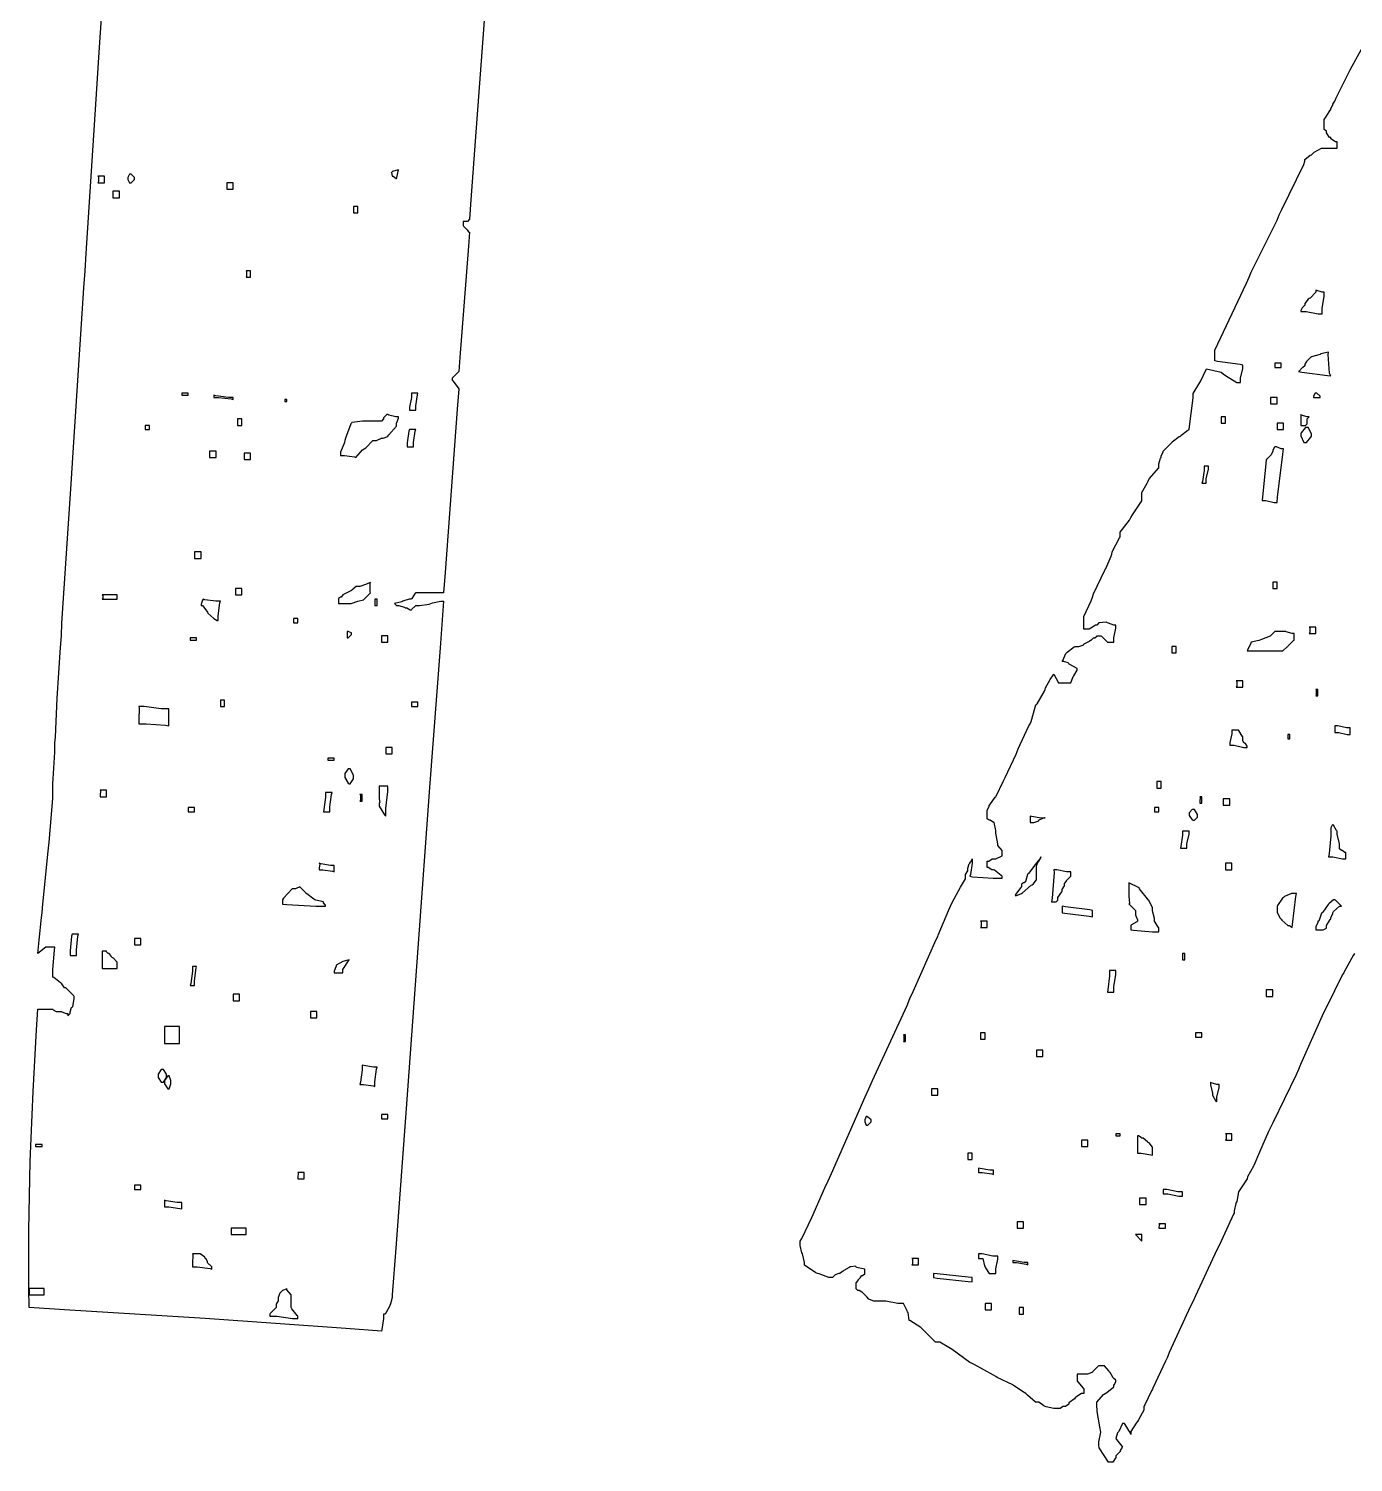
# Model space of a CAD drawing. Extents: x 54 to 303, y 49 to 296.
# Drawn here: x 194.58 to 216.34, y 254.14 to 277.7 of the extents above; entities that cross this region are included whole.
import ezdxf

# ---------------------------------------------------------------- set-up
doc = ezdxf.new("R2010")
doc.units = 0
doc.header["$MEASUREMENT"] = 0

msp = doc.modelspace()

# ---------------------------------------------------------------- linework, layer by layer
at = {"color": 7}
for points in [[(202.081, 278.05), (202, 276.949), (201.918, 275.848), (201.848, 274.887), (201.825, 274.567), (201.789, 274.531), (201.789, 274.531), (201.753, 274.531), (201.753, 274.531), (201.753, 274.531), (201.723, 274.527), (201.719, 274.531), (201.719, 274.515), (201.719, 274.475), (201.719, 274.461), (201.727, 274.453), (201.779, 274.4), (201.789, 274.391), (201.789, 274.382), (201.815, 274.355), (201.825, 274.355), (201.807, 274.126), (201.735, 273.21), (201.665, 272.292), (201.648, 272.062), (201.639, 272.054), (201.55, 271.966), (201.542, 271.956), (201.542, 271.921), (201.55, 271.913), (201.639, 271.797), (201.648, 271.779), (201.621, 271.445), (201.524, 270.105), (201.427, 268.764), (201.4, 268.428), (201.346, 268.428), (201.228, 268.428), (201.19, 268.428), (201.127, 268.428), (200.988, 268.428), (200.943, 268.428), (200.933, 268.42), (200.879, 268.333), (200.871, 268.323), (200.835, 268.323), (200.747, 268.297), (200.731, 268.288), (200.713, 268.279), (200.59, 268.252), (200.59, 268.252), (200.624, 268.217), (200.659, 268.217), (200.757, 268.191), (200.767, 268.181), (200.793, 268.181), (200.851, 268.147), (200.871, 268.147), (200.879, 268.157), (200.933, 268.209), (200.943, 268.217), (201.003, 268.217), (201.162, 268.243), (201.19, 268.252), (201.216, 268.261), (201.354, 268.288), (201.4, 268.288), (201.341, 267.524), (201.169, 265.228), (200.977, 262.591), (200.784, 259.955), (200.613, 257.659), (200.554, 256.892), (200.554, 256.848), (200.527, 256.744), (200.518, 256.716), (200.509, 256.699), (200.437, 256.576), (200.414, 256.576), (200.414, 256.505), (200.386, 256.321), (200.378, 256.293), (199.795, 256.337), (197.484, 256.501), (195.174, 256.647), (194.593, 256.682), (194.586, 257), (194.584, 257.954), (194.609, 259.081), (194.66, 260.234), (194.715, 261.247), (194.733, 261.585), (194.733, 261.585), (194.768, 261.585), (194.846, 261.585), (194.874, 261.585), (194.9, 261.585), (194.959, 261.585), (194.98, 261.585), (194.988, 261.577), (195.034, 261.549), (195.05, 261.549), (195.068, 261.549), (195.108, 261.549), (195.122, 261.549), (195.13, 261.541), (195.202, 261.515), (195.227, 261.515), (195.227, 261.479), (195.263, 261.515), (195.263, 261.542), (195.289, 261.612), (195.298, 261.621), (195.307, 261.63), (195.333, 261.755), (195.333, 261.797), (195.323, 261.807), (195.271, 261.859), (195.263, 261.867), (195.253, 261.877), (195.2, 261.929), (195.192, 261.938), (195.174, 261.938), (195.13, 262), (195.122, 262.008), (195.104, 262.018), (194.996, 262.106), (194.98, 262.114), (194.98, 262.238), (195.006, 262.555), (195.016, 262.607), (194.988, 262.607), (194.929, 262.607), (194.91, 262.607), (194.866, 262.607), (194.733, 262.503), (194.733, 262.503), (194.733, 262.503), (194.756, 262.719), (194.794, 263.094), (194.804, 263.172), (194.812, 263.252), (194.9, 264.134), (194.91, 264.231), (194.918, 264.328), (194.98, 265.049), (194.98, 265.289), (194.988, 265.369), (195.016, 265.811), (195.016, 265.958), (195.024, 266.057), (195.054, 266.696), (195.104, 267.53), (195.122, 267.722), (195.13, 267.927), (195.281, 270.22), (195.298, 270.474), (195.315, 270.731), (195.491, 273.439), (195.509, 273.72), (195.526, 274.002), (195.703, 276.711), (195.721, 276.967), (195.738, 277.223), (195.888, 279.514)], [(216.359, 262.503), (216.341, 262.468), (216.191, 262.202), (216.183, 262.184), (216.165, 262.158), (215.899, 261.621), (215.864, 261.549), (215.828, 261.479), (215.476, 260.677), (215.441, 260.597), (215.405, 260.508), (215.017, 259.716), (214.982, 259.644), (214.946, 259.574), (214.802, 259.235), (214.709, 259.019), (214.701, 259.009), (214.701, 259.009), (214.603, 258.834), (214.595, 258.798), (214.577, 258.764), (214.453, 258.586), (214.453, 258.586), (214.453, 258.586), (214.427, 258.428), (214.419, 258.41), (214.409, 258.393), (214.383, 258.273), (214.383, 258.233), (214.373, 258.217), (214.171, 257.776), (214.136, 257.704), (214.1, 257.634), (213.747, 256.874), (213.713, 256.786), (213.669, 256.708), (213.316, 255.942), (213.29, 255.87), (213.254, 255.8), (213.05, 255.359), (213.042, 255.341), (213.024, 255.315), (212.918, 255.086), (212.901, 255.058), (212.901, 254.998), (212.812, 254.839), (212.795, 254.812), (212.777, 254.786), (212.689, 254.646), (212.689, 254.599), (212.679, 254.617), (212.593, 254.759), (212.585, 254.776), (212.585, 254.776), (212.549, 254.776), (212.549, 254.776), (212.549, 254.776), (212.487, 254.645), (212.478, 254.635), (212.469, 254.627), (212.442, 254.529), (212.442, 254.529), (212.451, 254.513), (212.539, 254.406), (212.549, 254.389), (212.539, 254.38), (212.513, 254.333), (212.513, 254.317), (212.503, 254.309), (212.451, 254.256), (212.442, 254.247), (212.442, 254.22), (212.389, 254.14), (212.372, 254.14), (212.319, 254.14), (212.168, 254.379), (212.16, 254.423), (212.16, 254.477), (212.186, 254.609), (212.196, 254.635), (212.178, 254.721), (212.134, 254.976), (212.126, 255.091), (212.126, 255.129), (212.126, 255.129), (212.126, 255.129), (212.239, 255.253), (212.266, 255.271), (212.292, 255.288), (212.408, 255.381), (212.408, 255.411), (212.416, 255.421), (212.442, 255.466), (212.442, 255.481), (212.442, 255.491), (212.408, 255.517), (212.408, 255.517), (212.398, 255.527), (212.345, 255.615), (212.336, 255.623), (212.327, 255.641), (212.255, 255.728), (212.232, 255.728), (212.196, 255.728), (212.16, 255.728), (212.15, 255.72), (212.064, 255.633), (212.055, 255.623), (212.046, 255.615), (211.973, 255.588), (211.949, 255.588), (211.913, 255.588), (211.834, 255.588), (211.807, 255.588), (211.807, 255.552), (211.807, 255.535), (211.807, 255.495), (211.807, 255.481), (211.816, 255.465), (211.904, 255.359), (211.913, 255.341), (211.913, 255.305), (211.913, 255.271), (211.878, 255.271), (211.781, 255.209), (211.773, 255.199), (211.763, 255.183), (211.667, 255.116), (211.667, 255.094), (211.667, 255.094), (211.613, 255.058), (211.596, 255.058), (211.578, 255.058), (211.534, 255.032), (211.526, 255.022), (211.508, 255.022), (211.467, 255.022), (211.454, 255.022), (211.42, 255.022), (211.42, 255.022), (211.296, 255.05), (211.278, 255.058), (211.26, 255.068), (211.173, 255.129), (211.173, 255.129), (211.12, 255.129), (210.987, 255.244), (210.961, 255.271), (210.934, 255.288), (210.757, 255.403), (210.749, 255.411), (210.749, 255.411), (210.494, 255.535), (210.468, 255.552), (210.432, 255.57), (210.114, 255.747), (210.079, 255.764), (210.043, 255.782), (209.752, 255.994), (209.726, 256.01), (209.699, 256.028), (209.55, 256.117), (209.55, 256.117), (209.478, 256.117), (209.294, 256.303), (209.267, 256.329), (209.24, 256.355), (209.057, 256.469), (209.057, 256.469), (209.047, 256.469), (209.029, 256.602), (209.021, 256.61), (209.011, 256.628), (208.951, 256.752), (208.951, 256.752), (208.862, 256.752), (208.664, 256.786), (208.598, 256.786), (208.57, 256.786), (208.511, 256.786), (208.492, 256.786), (208.464, 256.786), (208.394, 256.814), (208.385, 256.822), (208.351, 256.858), (208.341, 256.868), (208.288, 256.92), (208.279, 256.928), (208.27, 256.938), (208.224, 256.963), (208.209, 256.963), (208.2, 256.963), (208.175, 256.99), (208.175, 256.999), (208.175, 257.017), (208.175, 257.056), (208.175, 257.069), (208.175, 257.087), (208.209, 257.127), (208.209, 257.139), (208.245, 257.175), (208.245, 257.185), (208.27, 257.211), (208.279, 257.211), (208.279, 257.211), (208.315, 257.237), (208.315, 257.245), (208.315, 257.263), (208.315, 257.303), (208.315, 257.315), (208.315, 257.315), (208.183, 257.343), (208.175, 257.351), (208.165, 257.361), (208.092, 257.351), (208.069, 257.351), (208.059, 257.343), (207.971, 257.291), (207.963, 257.281), (207.953, 257.273), (207.907, 257.245), (207.892, 257.245), (207.892, 257.245), (207.83, 257.221), (207.822, 257.211), (207.786, 257.175), (207.724, 257.175), (207.566, 257.237), (207.54, 257.245), (207.512, 257.255), (207.327, 257.38), (207.327, 257.422), (207.327, 257.422), (207.301, 257.546), (207.293, 257.564), (207.283, 257.581), (207.257, 257.701), (207.257, 257.74), (207.257, 257.774), (207.283, 257.818), (207.446, 258.163), (207.662, 258.648), (207.716, 258.763), (207.768, 258.887), (208.323, 260.148), (208.385, 260.28), (208.446, 260.412), (209.013, 261.647), (209.057, 261.761), (209.109, 261.877), (209.488, 262.731), (209.514, 262.783), (209.522, 262.801), (209.699, 263.218), (209.726, 263.278), (209.752, 263.34), (209.889, 263.591), (209.973, 263.727), (209.973, 263.772), (209.973, 263.799), (210.009, 263.858), (210.009, 263.878), (210.009, 263.905), (210.034, 263.975), (210.043, 263.984), (210.043, 263.984), (210.079, 264.038), (210.079, 264.054), (210.079, 263.984), (210.052, 263.799), (210.043, 263.772), (210.087, 263.763), (210.425, 263.737), (210.538, 263.737), (210.572, 263.737), (210.572, 263.772), (210.555, 263.781), (210.449, 263.87), (210.432, 263.878), (210.404, 263.878), (210.345, 263.914), (210.326, 263.914), (210.326, 263.931), (210.326, 263.972), (210.326, 263.984), (210.326, 264.018), (210.352, 264.018), (210.411, 264.054), (210.432, 264.054), (210.467, 264.054), (210.572, 264.108), (210.572, 264.124), (210.572, 264.16), (210.572, 264.196), (210.502, 264.275), (210.502, 264.301), (210.502, 264.301), (210.476, 264.451), (210.468, 264.477), (210.468, 264.521), (210.44, 264.654), (210.432, 264.654), (210.432, 264.654), (210.378, 264.69), (210.362, 264.69), (210.362, 264.69), (210.326, 264.716), (210.326, 264.724), (210.326, 264.76), (210.326, 264.778), (210.326, 264.818), (210.326, 264.83), (210.326, 264.857), (210.362, 264.917), (210.362, 264.936), (210.37, 264.946), (210.458, 265.068), (210.468, 265.077), (210.476, 265.086), (210.59, 265.325), (210.608, 265.359), (210.625, 265.395), (210.803, 265.774), (210.821, 265.818), (210.837, 265.862), (211.013, 266.242), (211.031, 266.277), (211.048, 266.313), (211.128, 266.586), (211.138, 266.594), (211.146, 266.604), (211.268, 266.814), (211.278, 266.84), (211.286, 266.868), (211.362, 267.004), (211.42, 267.089), (211.42, 267.089), (211.42, 267.089), (211.498, 266.947), (211.526, 266.947), (211.56, 266.947), (211.577, 266.947), (211.617, 266.947), (211.631, 266.947), (211.631, 266.947), (211.685, 266.947), (211.703, 266.947), (211.737, 267.053), (211.753, 267.062), (211.807, 267.159), (211.807, 267.159), (211.807, 267.186), (211.675, 267.257), (211.667, 267.265), (211.657, 267.275), (211.584, 267.299), (211.56, 267.299), (211.569, 267.317), (211.621, 267.433), (211.631, 267.442), (211.639, 267.451), (211.755, 267.538), (211.773, 267.546), (211.807, 267.546), (211.834, 267.546), (211.913, 267.574), (211.913, 267.582), (211.922, 267.591), (212.019, 267.637), (212.019, 267.652), (212.036, 267.652), (212.076, 267.688), (212.09, 267.688), (212.098, 267.688), (212.126, 267.714), (212.126, 267.722), (212.16, 267.722), (212.196, 267.722), (212.204, 267.714), (212.292, 267.627), (212.302, 267.618), (212.328, 267.618), (212.387, 267.618), (212.408, 267.618), (212.408, 267.688), (212.442, 267.847), (212.442, 267.899), (212.407, 267.899), (212.319, 267.927), (212.302, 267.935), (212.284, 267.944), (212.16, 267.935), (212.16, 267.935), (212.126, 267.899), (212.108, 267.899), (212.055, 267.865), (212.055, 267.865), (212.055, 267.865), (212.001, 267.829), (211.983, 267.829), (211.966, 267.829), (211.926, 267.829), (211.913, 267.829), (211.913, 267.856), (211.913, 267.915), (211.913, 267.935), (211.913, 268.041), (212.037, 268.297), (212.055, 268.358), (212.072, 268.412), (212.257, 268.8), (212.266, 268.817), (212.275, 268.826), (212.363, 269.029), (212.372, 269.063), (212.38, 269.099), (212.503, 269.329), (212.513, 269.346), (212.513, 269.426), (212.663, 269.619), (212.689, 269.663), (212.715, 269.707), (212.865, 269.938), (212.865, 270.015), (212.865, 270.077), (212.954, 270.229), (212.972, 270.264), (212.988, 270.299), (213.148, 270.484), (213.148, 270.545), (213.148, 270.545), (213.174, 270.643), (213.184, 270.651), (213.184, 270.678), (213.218, 270.738), (213.218, 270.757), (213.227, 270.766), (213.35, 270.889), (213.36, 270.897), (213.368, 270.907), (213.483, 270.995), (213.501, 271.004), (213.509, 271.013), (213.625, 271.102), (213.643, 271.11), (213.651, 271.163), (213.703, 271.587), (213.713, 271.639), (213.713, 271.701), (213.801, 271.859), (213.819, 271.885), (213.836, 271.913), (213.924, 272.098), (213.924, 272.098), (213.932, 272.107), (214.171, 272.054), (214.206, 272.028), (214.241, 272.001), (214.427, 271.885), (214.489, 271.885), (214.489, 271.957), (214.525, 272.116), (214.525, 272.168), (214.481, 272.178), (214.11, 272.23), (214.066, 272.238), (214.066, 272.282), (214.066, 272.381), (214.066, 272.415), (214.118, 272.521), (214.585, 273.518), (214.629, 273.615), (214.664, 273.695), (215.088, 274.549), (215.124, 274.638), (215.168, 274.726), (215.529, 275.467), (215.547, 275.519), (215.547, 275.547), (215.635, 275.617), (215.653, 275.626), (215.688, 275.66), (215.696, 275.67), (215.821, 275.732), (215.864, 275.732), (215.917, 275.732), (216.037, 275.732), (216.076, 275.732), (216.076, 275.749), (216.076, 275.79), (216.076, 275.802), (216.076, 275.836), (216.049, 275.836), (215.97, 275.89), (215.97, 275.908), (215.952, 275.908), (215.9, 275.987), (215.9, 276.013), (215.9, 276.013), (215.864, 276.04), (215.864, 276.049), (215.864, 276.067), (215.864, 276.106), (215.864, 276.119), (215.864, 276.137), (215.864, 276.177), (215.864, 276.189), (215.864, 276.207), (215.9, 276.261), (215.9, 276.261), (215.9, 276.261), (215.961, 276.357), (215.97, 276.365), (215.97, 276.383), (215.996, 276.429), (216.006, 276.437), (216.006, 276.455), (216.04, 276.508), (216.04, 276.508), (216.058, 276.561), (216.287, 277.019), (216.658, 277.69)]]:
    msp.add_lwpolyline(points, dxfattribs=at)
for points in [[(195.721, 275.167), (195.748, 275.167), (195.807, 275.167), (195.828, 275.167), (195.828, 275.194), (195.828, 275.253), (195.828, 275.273), (195.8, 275.273), (195.741, 275.273), (195.721, 275.273), (195.73, 275.264), (195.73, 275.185), (195.721, 275.167)], [(196.251, 275.307), (196.241, 275.307), (196.215, 275.255), (196.215, 275.237), (196.215, 275.22), (196.241, 275.167), (196.251, 275.167), (196.267, 275.167), (196.321, 275.22), (196.321, 275.237), (196.321, 275.255), (196.267, 275.307), (196.251, 275.307)], [(197.838, 275.06), (197.864, 275.06), (197.924, 275.06), (197.944, 275.06), (197.944, 275.088), (197.944, 275.147), (197.944, 275.167), (197.916, 275.167), (197.857, 275.167), (197.838, 275.167), (197.838, 275.141), (197.838, 275.081), (197.838, 275.06)], [(200.66, 275.379), (200.66, 275.379), (200.554, 275.353), (200.554, 275.343), (200.545, 275.335), (200.554, 275.273), (200.554, 275.273), (200.571, 275.273), (200.622, 275.235), (200.624, 275.237), (200.633, 275.255), (200.66, 275.379), (200.66, 275.379)], [(195.968, 274.92), (195.994, 274.92), (196.053, 274.92), (196.074, 274.92), (196.074, 274.948), (196.074, 275.007), (196.074, 275.026), (196.047, 275.026), (195.987, 275.026), (195.968, 275.026), (195.968, 275), (195.968, 274.941), (195.968, 274.92)], [(199.919, 274.673), (199.935, 274.673), (199.975, 274.673), (199.989, 274.673), (199.989, 274.7), (199.989, 274.759), (199.989, 274.778), (199.971, 274.778), (199.931, 274.778), (199.919, 274.778), (199.919, 274.752), (199.919, 274.694), (199.919, 274.673)], [(198.155, 273.615), (198.171, 273.615), (198.211, 273.615), (198.225, 273.615), (198.225, 273.641), (198.225, 273.701), (198.225, 273.72), (198.207, 273.72), (198.167, 273.72), (198.155, 273.72), (198.163, 273.711), (198.163, 273.625), (198.155, 273.615)], [(215.724, 273.403), (215.724, 273.368), (215.634, 273.272), (215.617, 273.262), (215.599, 273.254), (215.547, 273.181), (215.547, 273.156), (215.511, 273.12), (215.502, 273.112), (215.477, 273.067), (215.477, 273.05), (215.565, 273.05), (215.763, 273.014), (215.83, 273.014), (215.83, 273.102), (215.864, 273.301), (215.864, 273.367), (215.828, 273.367), (215.74, 273.395), (215.724, 273.403)], [(215.936, 272.38), (215.936, 272.38), (215.81, 272.354), (215.794, 272.344), (215.776, 272.336), (215.653, 272.308), (215.653, 272.308), (215.644, 272.3), (215.591, 272.248), (215.583, 272.238), (215.573, 272.23), (215.547, 272.185), (215.547, 272.168), (215.547, 272.16), (215.511, 272.132), (215.511, 272.132), (215.502, 272.124), (215.45, 272.072), (215.441, 272.062), (215.494, 272.054), (215.917, 272.001), (215.97, 271.992), (215.952, 272.036), (215.926, 272.346), (215.936, 272.38)], [(215.054, 272.132), (215.08, 272.132), (215.138, 272.132), (215.158, 272.132), (215.158, 272.15), (215.158, 272.191), (215.158, 272.204), (215.132, 272.204), (215.073, 272.204), (215.054, 272.204), (215.054, 272.186), (215.054, 272.146), (215.054, 272.132)], [(197.097, 271.675), (197.123, 271.675), (197.182, 271.675), (197.203, 271.675), (197.203, 271.709), (197.175, 271.709), (197.116, 271.709), (197.097, 271.709), (197.097, 271.709), (197.097, 271.684), (197.097, 271.675)], [(197.626, 271.639), (197.704, 271.639), (197.908, 271.613), (197.944, 271.603), (197.944, 271.639), (197.864, 271.639), (197.66, 271.666), (197.626, 271.675), (197.626, 271.675), (197.626, 271.648), (197.626, 271.639)], [(200.837, 271.427), (200.863, 271.427), (200.922, 271.427), (200.943, 271.427), (200.943, 271.498), (200.968, 271.683), (200.977, 271.709), (200.95, 271.709), (200.89, 271.709), (200.871, 271.709), (200.871, 271.639), (200.837, 271.481), (200.837, 271.427)], [(214.982, 271.533), (215.009, 271.533), (215.068, 271.533), (215.088, 271.533), (215.088, 271.56), (215.088, 271.619), (215.088, 271.639), (215.061, 271.639), (215.001, 271.639), (214.982, 271.639), (214.982, 271.613), (214.982, 271.554), (214.982, 271.533)], [(215.724, 271.709), (215.714, 271.709), (215.688, 271.657), (215.688, 271.639), (215.688, 271.639), (215.718, 271.635), (215.724, 271.639), (215.74, 271.639), (215.794, 271.639), (215.794, 271.639), (215.794, 271.657), (215.74, 271.709), (215.724, 271.709)], [(198.79, 271.569), (198.826, 271.569), (198.826, 271.603), (198.79, 271.603), (198.79, 271.603), (198.79, 271.578), (198.79, 271.569)], [(196.497, 271.11), (196.514, 271.11), (196.554, 271.11), (196.567, 271.11), (196.567, 271.128), (196.567, 271.168), (196.567, 271.18), (196.549, 271.18), (196.51, 271.18), (196.497, 271.18), (196.497, 271.18), (196.497, 271.128), (196.497, 271.11)], [(198.015, 271.18), (198.031, 271.18), (198.071, 271.18), (198.085, 271.18), (198.085, 271.207), (198.085, 271.267), (198.085, 271.286), (198.067, 271.286), (198.027, 271.286), (198.015, 271.286), (198.015, 271.26), (198.015, 271.201), (198.015, 271.18)], [(200.484, 271.356), (200.466, 271.356), (200.414, 271.304), (200.414, 271.286), (200.378, 271.25), (200.316, 271.25), (200.177, 271.25), (200.131, 271.25), (200.069, 271.25), (199.893, 271.225), (199.885, 271.216), (199.875, 271.207), (199.787, 270.969), (199.778, 270.933), (199.769, 270.899), (199.708, 270.74), (199.708, 270.687), (199.769, 270.687), (199.937, 270.661), (199.955, 270.651), (199.955, 270.651), (200.068, 270.775), (200.095, 270.793), (200.121, 270.811), (200.237, 270.933), (200.237, 270.933), (200.272, 270.933), (200.298, 270.933), (200.378, 270.969), (200.378, 270.969), (200.404, 270.969), (200.484, 270.995), (200.484, 271.004), (200.501, 271.022), (200.624, 271.168), (200.624, 271.216), (200.633, 271.225), (200.66, 271.298), (200.66, 271.322), (200.616, 271.322), (200.501, 271.348), (200.484, 271.356)], [(214.172, 271.216), (214.188, 271.216), (214.229, 271.216), (214.242, 271.216), (214.242, 271.243), (214.242, 271.303), (214.242, 271.322), (214.224, 271.322), (214.184, 271.322), (214.172, 271.322), (214.172, 271.296), (214.172, 271.236), (214.172, 271.216)], [(215.088, 271.11), (215.114, 271.11), (215.174, 271.11), (215.194, 271.11), (215.194, 271.137), (215.194, 271.196), (215.194, 271.216), (215.167, 271.216), (215.108, 271.216), (215.088, 271.216), (215.088, 271.19), (215.088, 271.131), (215.088, 271.11)], [(215.477, 271.18), (215.494, 271.18), (215.533, 271.18), (215.547, 271.18), (215.555, 271.18), (215.583, 271.207), (215.583, 271.216), (215.583, 271.234), (215.583, 271.274), (215.583, 271.286), (215.617, 271.322), (215.582, 271.322), (215.485, 271.348), (215.477, 271.356), (215.477, 271.312), (215.477, 271.213), (215.477, 271.18)], [(200.801, 270.827), (200.827, 270.827), (200.886, 270.827), (200.907, 270.827), (200.907, 270.899), (200.933, 271.084), (200.943, 271.11), (200.915, 271.11), (200.856, 271.11), (200.837, 271.11), (200.827, 271.084), (200.801, 270.892), (200.801, 270.827)], [(215.583, 271.146), (215.555, 271.146), (215.485, 271.058), (215.477, 271.04), (215.477, 271.005), (215.529, 270.897), (215.547, 270.897), (215.573, 270.897), (215.644, 270.987), (215.653, 271.004), (215.653, 271.04), (215.599, 271.146), (215.583, 271.146)], [(197.556, 270.651), (197.582, 270.651), (197.641, 270.651), (197.662, 270.651), (197.662, 270.678), (197.662, 270.738), (197.662, 270.757), (197.634, 270.757), (197.575, 270.757), (197.556, 270.757), (197.556, 270.731), (197.556, 270.672), (197.556, 270.651)], [(198.121, 270.617), (198.147, 270.617), (198.205, 270.617), (198.225, 270.617), (198.225, 270.643), (198.225, 270.702), (198.225, 270.721), (198.199, 270.721), (198.14, 270.721), (198.121, 270.721), (198.121, 270.695), (198.121, 270.637), (198.121, 270.617)], [(215.054, 270.827), (215.044, 270.819), (215.018, 270.774), (215.018, 270.757), (215.018, 270.757), (214.991, 270.696), (214.982, 270.687), (214.973, 270.678), (214.92, 270.626), (214.912, 270.617), (214.902, 270.546), (214.85, 270.007), (214.842, 269.945), (214.902, 269.945), (215.041, 269.911), (215.088, 269.911), (215.097, 269.999), (215.185, 270.705), (215.194, 270.793), (215.158, 270.793), (215.08, 270.827), (215.054, 270.827)], [(213.854, 270.228), (213.87, 270.228), (213.91, 270.228), (213.924, 270.228), (213.924, 270.299), (213.96, 270.458), (213.96, 270.51), (213.942, 270.51), (213.902, 270.51), (213.89, 270.51), (213.89, 270.44), (213.862, 270.255), (213.854, 270.228)], [(197.309, 268.993), (197.335, 268.993), (197.394, 268.993), (197.415, 268.993), (197.415, 269.021), (197.415, 269.08), (197.415, 269.099), (197.387, 269.099), (197.328, 269.099), (197.309, 269.099), (197.309, 269.073), (197.309, 269.014), (197.309, 268.993)], [(200.201, 268.604), (200.192, 268.596), (200.131, 268.57), (200.131, 268.57), (200.131, 268.57), (200.024, 268.534), (199.989, 268.534), (199.963, 268.534), (199.893, 268.473), (199.885, 268.464), (199.867, 268.456), (199.742, 268.394), (199.742, 268.394), (199.742, 268.394), (199.716, 268.358), (199.708, 268.358), (199.708, 268.358), (199.672, 268.333), (199.672, 268.323), (199.672, 268.306), (199.672, 268.266), (199.672, 268.252), (199.716, 268.252), (199.815, 268.252), (199.849, 268.252), (199.883, 268.252), (199.989, 268.288), (199.989, 268.288), (199.989, 268.288), (200.086, 268.315), (200.095, 268.323), (200.104, 268.333), (200.192, 268.42), (200.201, 268.428), (200.192, 268.438), (200.192, 268.588), (200.201, 268.604)], [(215.018, 268.5), (215.035, 268.5), (215.074, 268.5), (215.088, 268.5), (215.088, 268.526), (215.088, 268.585), (215.088, 268.604), (215.07, 268.604), (215.03, 268.604), (215.018, 268.604), (215.018, 268.578), (215.018, 268.52), (215.018, 268.5)], [(195.792, 268.323), (195.852, 268.323), (195.991, 268.323), (196.038, 268.323), (196.038, 268.341), (196.038, 268.381), (196.038, 268.394), (195.976, 268.394), (195.837, 268.394), (195.792, 268.394), (195.8, 268.385), (195.8, 268.332), (195.792, 268.323)], [(197.979, 268.394), (198.005, 268.394), (198.064, 268.394), (198.085, 268.394), (198.085, 268.421), (198.085, 268.48), (198.085, 268.5), (198.057, 268.5), (197.998, 268.5), (197.979, 268.5), (197.979, 268.473), (197.979, 268.414), (197.979, 268.394)], [(197.415, 268.217), (197.441, 268.217), (197.51, 268.129), (197.52, 268.111), (197.528, 268.095), (197.626, 268.005), (197.626, 268.005), (197.626, 268.005), (197.678, 267.971), (197.696, 267.971), (197.696, 268.05), (197.722, 268.261), (197.732, 268.288), (197.66, 268.288), (197.475, 268.315), (197.449, 268.323), (197.44, 268.306), (197.415, 268.239), (197.415, 268.217)], [(200.272, 268.217), (200.308, 268.217), (200.308, 268.245), (200.308, 268.304), (200.308, 268.323), (200.272, 268.323), (200.272, 268.297), (200.272, 268.238), (200.272, 268.217)], [(198.931, 267.935), (198.949, 267.935), (198.989, 267.935), (199.003, 267.935), (199.003, 267.953), (199.003, 267.993), (199.003, 268.005), (198.985, 268.005), (198.943, 268.005), (198.931, 268.005), (198.931, 267.988), (198.931, 267.935), (198.931, 267.935)], [(215.617, 267.758), (215.644, 267.758), (215.703, 267.758), (215.724, 267.758), (215.724, 267.786), (215.724, 267.845), (215.724, 267.865), (215.696, 267.865), (215.637, 267.865), (215.617, 267.865), (215.626, 267.856), (215.626, 267.776), (215.617, 267.758)], [(197.239, 267.652), (197.265, 267.652), (197.323, 267.652), (197.343, 267.652), (197.343, 267.688), (197.317, 267.688), (197.258, 267.688), (197.239, 267.688), (197.239, 267.688), (197.239, 267.662), (197.239, 267.652)], [(199.885, 267.758), (199.885, 267.768), (199.831, 267.794), (199.813, 267.794), (199.813, 267.794), (199.813, 267.758), (199.813, 267.758), (199.813, 267.742), (199.813, 267.688), (199.813, 267.688), (199.831, 267.688), (199.885, 267.742), (199.885, 267.758)], [(200.378, 267.618), (200.404, 267.618), (200.463, 267.618), (200.484, 267.618), (200.484, 267.644), (200.484, 267.703), (200.484, 267.722), (200.456, 267.722), (200.397, 267.722), (200.378, 267.722), (200.378, 267.696), (200.378, 267.638), (200.378, 267.618)], [(215.23, 267.794), (215.212, 267.794), (215.171, 267.794), (215.158, 267.794), (215.158, 267.794), (215.105, 267.794), (215.088, 267.794), (215.054, 267.794), (215.044, 267.786), (214.991, 267.732), (214.982, 267.722), (214.973, 267.714), (214.832, 267.662), (214.806, 267.652), (214.788, 267.644), (214.665, 267.618), (214.665, 267.618), (214.656, 267.6), (214.603, 267.486), (214.595, 267.476), (214.665, 267.476), (214.824, 267.476), (214.878, 267.476), (214.948, 267.476), (215.105, 267.476), (215.158, 267.476), (215.185, 267.476), (215.255, 267.538), (215.265, 267.546), (215.273, 267.556), (215.361, 267.644), (215.371, 267.652), (215.371, 267.68), (215.371, 267.739), (215.371, 267.758), (215.335, 267.758), (215.239, 267.786), (215.23, 267.794)], [(213.36, 267.442), (213.377, 267.442), (213.417, 267.442), (213.431, 267.442), (213.431, 267.468), (213.431, 267.527), (213.431, 267.546), (213.413, 267.546), (213.373, 267.546), (213.36, 267.546), (213.36, 267.52), (213.36, 267.462), (213.36, 267.442)], [(214.419, 266.876), (214.445, 266.876), (214.504, 266.876), (214.525, 266.876), (214.525, 266.904), (214.525, 266.963), (214.525, 266.983), (214.497, 266.983), (214.438, 266.983), (214.419, 266.983), (214.427, 266.974), (214.427, 266.894), (214.419, 266.876)], [(215.724, 266.736), (215.76, 266.736), (215.76, 266.762), (215.76, 266.821), (215.76, 266.84), (215.724, 266.84), (215.732, 266.832), (215.732, 266.746), (215.724, 266.736)], [(196.391, 266.277), (196.514, 266.277), (196.832, 266.251), (196.886, 266.241), (196.886, 266.313), (196.886, 266.471), (196.886, 266.524), (196.762, 266.524), (196.483, 266.56), (196.391, 266.56), (196.4, 266.533), (196.391, 266.342), (196.391, 266.277)], [(197.732, 266.56), (197.749, 266.56), (197.788, 266.56), (197.802, 266.56), (197.802, 266.586), (197.802, 266.645), (197.802, 266.664), (197.784, 266.664), (197.744, 266.664), (197.732, 266.664), (197.732, 266.664), (197.732, 266.586), (197.732, 266.56)], [(200.871, 266.56), (200.897, 266.56), (200.957, 266.56), (200.977, 266.56), (200.977, 266.577), (200.977, 266.617), (200.977, 266.63), (200.95, 266.63), (200.89, 266.63), (200.871, 266.63), (200.871, 266.613), (200.871, 266.573), (200.871, 266.56)], [(216.04, 266.135), (216.102, 266.135), (216.242, 266.101), (216.289, 266.101), (216.289, 266.128), (216.289, 266.187), (216.289, 266.207), (216.227, 266.207), (216.086, 266.241), (216.04, 266.241), (216.04, 266.215), (216.04, 266.156), (216.04, 266.135)], [(214.313, 265.924), (214.383, 265.924), (214.541, 265.888), (214.595, 265.888), (214.595, 265.906), (214.568, 265.95), (214.559, 265.958), (214.55, 265.958), (214.525, 265.994), (214.525, 265.994), (214.525, 265.994), (214.525, 266.03), (214.525, 266.03), (214.525, 266.03), (214.525, 266.057), (214.525, 266.065), (214.515, 266.075), (214.461, 266.163), (214.453, 266.171), (214.435, 266.171), (214.395, 266.171), (214.383, 266.171), (214.348, 266.171), (214.348, 266.11), (214.313, 265.971), (214.313, 265.924)], [(215.265, 266.03), (215.301, 266.03), (215.301, 266.048), (215.301, 266.088), (215.301, 266.101), (215.265, 266.101), (215.265, 266.084), (215.265, 266.03), (215.265, 266.03)], [(200.448, 265.782), (200.474, 265.782), (200.533, 265.782), (200.554, 265.782), (200.554, 265.81), (200.554, 265.869), (200.554, 265.888), (200.527, 265.888), (200.467, 265.888), (200.448, 265.888), (200.448, 265.862), (200.448, 265.803), (200.448, 265.782)], [(199.496, 265.678), (199.522, 265.678), (199.581, 265.678), (199.602, 265.678), (199.602, 265.712), (199.575, 265.712), (199.515, 265.712), (199.496, 265.712), (199.496, 265.712), (199.496, 265.687), (199.496, 265.678)], [(199.849, 265.535), (199.831, 265.535), (199.778, 265.457), (199.778, 265.429), (199.778, 265.395), (199.831, 265.298), (199.849, 265.289), (199.865, 265.289), (199.919, 265.369), (199.919, 265.395), (199.919, 265.431), (199.865, 265.535), (199.849, 265.535)], [(213.114, 265.219), (213.13, 265.219), (213.17, 265.219), (213.184, 265.219), (213.184, 265.246), (213.184, 265.305), (213.184, 265.325), (213.166, 265.325), (213.126, 265.325), (213.114, 265.325), (213.114, 265.298), (213.114, 265.239), (213.114, 265.219)], [(195.756, 265.077), (195.782, 265.077), (195.841, 265.077), (195.862, 265.077), (195.862, 265.104), (195.862, 265.164), (195.862, 265.183), (195.834, 265.183), (195.775, 265.183), (195.756, 265.183), (195.764, 265.175), (195.756, 265.102), (195.756, 265.077)], [(199.426, 264.83), (199.452, 264.83), (199.511, 264.83), (199.532, 264.83), (199.532, 264.91), (199.557, 265.114), (199.566, 265.148), (199.539, 265.148), (199.479, 265.148), (199.46, 265.148), (199.46, 265.07), (199.434, 264.866), (199.426, 264.83)], [(200.025, 265.006), (200.061, 265.006), (200.061, 265.034), (200.061, 265.093), (200.061, 265.113), (200.025, 265.113), (200.033, 265.104), (200.033, 265.016), (200.025, 265.006)], [(200.342, 265.148), (200.342, 265.122), (200.342, 265.063), (200.342, 265.042), (200.342, 265.042), (200.35, 264.98), (200.342, 264.972), (200.342, 264.92), (200.43, 264.778), (200.448, 264.76), (200.448, 264.884), (200.484, 265.161), (200.484, 265.253), (200.448, 265.253), (200.368, 265.253), (200.342, 265.253), (200.342, 265.227), (200.342, 265.169), (200.342, 265.148)], [(213.819, 264.972), (213.854, 264.972), (213.854, 264.998), (213.854, 265.057), (213.854, 265.077), (213.819, 265.077), (213.827, 265.068), (213.819, 264.997), (213.819, 264.972)], [(214.206, 264.936), (214.232, 264.936), (214.292, 264.936), (214.313, 264.936), (214.313, 264.964), (214.313, 265.023), (214.313, 265.042), (214.285, 265.042), (214.226, 265.042), (214.206, 265.042), (214.206, 265.016), (214.206, 264.957), (214.206, 264.936)], [(197.203, 264.83), (197.229, 264.83), (197.288, 264.83), (197.309, 264.83), (197.309, 264.848), (197.309, 264.888), (197.309, 264.9), (197.281, 264.9), (197.222, 264.9), (197.203, 264.9), (197.203, 264.884), (197.203, 264.844), (197.203, 264.83)], [(213.078, 264.83), (213.094, 264.83), (213.134, 264.83), (213.148, 264.83), (213.148, 264.848), (213.148, 264.888), (213.148, 264.9), (213.13, 264.9), (213.09, 264.9), (213.078, 264.9), (213.078, 264.9), (213.078, 264.848), (213.078, 264.83)], [(213.713, 264.866), (213.695, 264.866), (213.643, 264.813), (213.643, 264.796), (213.643, 264.769), (213.695, 264.699), (213.713, 264.69), (213.73, 264.69), (213.783, 264.743), (213.783, 264.76), (213.783, 264.787), (213.73, 264.866), (213.713, 264.866)], [(211.031, 264.654), (211.067, 264.654), (211.093, 264.654), (211.173, 264.681), (211.173, 264.69), (211.182, 264.699), (211.27, 264.734), (211.278, 264.724), (211.216, 264.724), (211.057, 264.752), (211.031, 264.76), (211.031, 264.734), (211.031, 264.674), (211.031, 264.654)], [(215.936, 264.09), (216.006, 264.09), (216.163, 264.054), (216.217, 264.054), (216.217, 264.082), (216.217, 264.141), (216.217, 264.16), (216.199, 264.16), (216.159, 264.195), (216.147, 264.195), (216.147, 264.195), (216.112, 264.222), (216.112, 264.231), (216.112, 264.302), (216.076, 264.461), (216.076, 264.513), (216.067, 264.523), (216.014, 264.611), (216.006, 264.619), (215.996, 264.611), (215.97, 264.564), (215.97, 264.547), (215.97, 264.433), (215.944, 264.144), (215.936, 264.09)], [(213.501, 264.231), (213.527, 264.231), (213.586, 264.231), (213.607, 264.231), (213.607, 264.302), (213.643, 264.461), (213.643, 264.513), (213.615, 264.513), (213.556, 264.513), (213.537, 264.513), (213.537, 264.443), (213.509, 264.258), (213.501, 264.231)], [(211.102, 263.948), (211.092, 263.931), (211.005, 263.817), (210.997, 263.808), (210.987, 263.799), (210.961, 263.701), (210.961, 263.701), (210.961, 263.693), (210.934, 263.665), (210.925, 263.665), (210.925, 263.665), (210.891, 263.641), (210.891, 263.631), (210.891, 263.595), (210.881, 263.587), (210.793, 263.473), (210.785, 263.455), (210.811, 263.455), (210.881, 263.481), (210.891, 263.489), (210.907, 263.499), (211.049, 263.623), (211.067, 263.631), (211.084, 263.641), (211.138, 263.714), (211.138, 263.737), (211.138, 263.781), (211.138, 263.881), (211.138, 263.914), (211.138, 263.94), (211.164, 264.01), (211.173, 264.018), (211.173, 264.018), (211.208, 264.072), (211.208, 264.09), (211.198, 264.064), (211.11, 263.958), (211.102, 263.948)], [(199.355, 263.878), (199.416, 263.878), (199.575, 263.852), (199.602, 263.842), (199.602, 263.87), (199.602, 263.929), (199.602, 263.948), (199.54, 263.948), (199.382, 263.975), (199.355, 263.984), (199.364, 263.975), (199.355, 263.902), (199.355, 263.878)], [(211.384, 263.349), (211.401, 263.349), (211.441, 263.349), (211.454, 263.349), (211.463, 263.349), (211.49, 263.376), (211.49, 263.385), (211.49, 263.42), (211.551, 263.517), (211.56, 263.525), (211.56, 263.553), (211.596, 263.612), (211.596, 263.631), (211.596, 263.649), (211.631, 263.689), (211.631, 263.701), (211.667, 263.737), (211.703, 263.772), (211.703, 263.79), (211.703, 263.829), (211.703, 263.842), (211.631, 263.842), (211.472, 263.878), (211.42, 263.878), (211.428, 263.834), (211.393, 263.411), (211.384, 263.349)], [(214.242, 263.878), (214.268, 263.878), (214.328, 263.878), (214.348, 263.878), (214.348, 263.905), (214.348, 263.965), (214.348, 263.984), (214.321, 263.984), (214.261, 263.984), (214.242, 263.984), (214.242, 263.984), (214.242, 263.905), (214.242, 263.878)], [(212.795, 263.032), (212.786, 263.023), (212.697, 262.97), (212.689, 262.96), (212.689, 262.944), (212.689, 262.903), (212.689, 262.89), (212.733, 262.882), (213.043, 262.855), (213.148, 262.855), (213.148, 262.873), (213.148, 262.913), (213.148, 262.926), (213.138, 262.935), (213.086, 263.014), (213.078, 263.032), (213.078, 263.076), (213.05, 263.182), (213.042, 263.208), (213.042, 263.252), (212.98, 263.376), (212.972, 263.385), (212.962, 263.402), (212.848, 263.543), (212.831, 263.561), (212.821, 263.579), (212.655, 263.665), (212.655, 263.665), (212.655, 263.665), (212.655, 263.533), (212.655, 263.489), (212.655, 263.445), (212.663, 263.323), (212.655, 263.313), (212.663, 263.305), (212.751, 263.218), (212.761, 263.208), (212.761, 263.19), (212.761, 263.15), (212.761, 263.136), (212.769, 263.12), (212.795, 263.054), (212.795, 263.032)], [(198.967, 263.561), (198.913, 263.561), (198.772, 263.411), (198.754, 263.385), (198.754, 263.367), (198.754, 263.327), (198.754, 263.313), (198.825, 263.305), (199.3, 263.278), (199.46, 263.278), (199.46, 263.296), (199.426, 263.336), (199.426, 263.349), (199.426, 263.349), (199.301, 263.376), (199.283, 263.385), (199.266, 263.394), (199.151, 263.481), (199.143, 263.489), (199.134, 263.499), (199.081, 263.553), (199.073, 263.561), (199.037, 263.595), (199.037, 263.595), (198.975, 263.571), (198.967, 263.561)], [(215.088, 263.208), (215.088, 263.174), (215.141, 263.084), (215.158, 263.066), (215.167, 263.049), (215.266, 262.96), (215.301, 262.96), (215.301, 262.952), (215.335, 262.926), (215.335, 262.926), (215.343, 262.979), (215.397, 263.437), (215.407, 263.489), (215.371, 263.489), (215.327, 263.489), (215.211, 263.437), (215.194, 263.419), (215.176, 263.411), (215.097, 263.288), (215.088, 263.278), (215.088, 263.262), (215.088, 263.222), (215.088, 263.208)], [(216.04, 263.385), (216.014, 263.385), (215.944, 263.323), (215.936, 263.313), (215.926, 263.305), (215.838, 263.182), (215.83, 263.172), (215.82, 263.164), (215.775, 263.032), (215.76, 263.032), (215.76, 263.005), (215.724, 262.946), (215.724, 262.926), (215.724, 262.89), (215.75, 262.89), (215.809, 262.89), (215.83, 262.89), (215.846, 262.89), (215.9, 262.917), (215.9, 262.926), (215.9, 262.961), (215.961, 263.058), (215.97, 263.066), (215.97, 263.094), (216.006, 263.153), (216.006, 263.172), (216.014, 263.19), (216.113, 263.278), (216.147, 263.278), (216.137, 263.288), (216.049, 263.376), (216.04, 263.385)], [(211.56, 263.172), (211.605, 263.164), (212.001, 263.112), (212.055, 263.102), (212.055, 263.13), (212.055, 263.189), (212.055, 263.208), (212.011, 263.218), (211.613, 263.27), (211.56, 263.278), (211.56, 263.252), (211.56, 263.193), (211.56, 263.172)], [(210.22, 262.926), (210.246, 262.926), (210.305, 262.926), (210.326, 262.926), (210.326, 262.953), (210.326, 263.012), (210.326, 263.032), (210.298, 263.032), (210.239, 263.032), (210.22, 263.032), (210.228, 263.023), (210.228, 262.935), (210.22, 262.926)], [(195.263, 262.467), (195.289, 262.467), (195.348, 262.467), (195.369, 262.467), (195.369, 262.555), (195.393, 262.785), (195.403, 262.819), (195.377, 262.819), (195.318, 262.819), (195.298, 262.819), (195.289, 262.785), (195.263, 262.547), (195.263, 262.467)], [(196.321, 262.643), (196.347, 262.643), (196.406, 262.643), (196.427, 262.643), (196.427, 262.671), (196.427, 262.73), (196.427, 262.749), (196.4, 262.749), (196.34, 262.749), (196.321, 262.749), (196.321, 262.723), (196.321, 262.664), (196.321, 262.643)], [(195.792, 262.254), (195.852, 262.254), (195.991, 262.254), (196.038, 262.254), (196.038, 262.282), (196.038, 262.341), (196.038, 262.36), (196.029, 262.37), (195.976, 262.423), (195.968, 262.431), (195.959, 262.431), (195.932, 262.459), (195.932, 262.467), (195.932, 262.467), (195.906, 262.503), (195.898, 262.503), (195.888, 262.503), (195.862, 262.529), (195.862, 262.537), (195.844, 262.537), (195.804, 262.537), (195.792, 262.537), (195.792, 262.467), (195.792, 262.308), (195.792, 262.254)], [(213.537, 262.396), (213.571, 262.396), (213.571, 262.424), (213.571, 262.483), (213.571, 262.503), (213.537, 262.503), (213.537, 262.476), (213.537, 262.417), (213.537, 262.396)], [(197.239, 261.973), (197.255, 261.973), (197.295, 261.973), (197.309, 261.973), (197.309, 262.053), (197.334, 262.264), (197.343, 262.29), (197.326, 262.29), (197.285, 262.29), (197.273, 262.29), (197.273, 262.212), (197.247, 262.009), (197.239, 261.973)], [(199.849, 262.396), (199.849, 262.396), (199.742, 262.37), (199.636, 262.311), (199.636, 262.29), (199.627, 262.282), (199.602, 262.209), (199.602, 262.184), (199.636, 262.184), (199.715, 262.184), (199.742, 262.184), (199.742, 262.238), (199.849, 262.396), (199.849, 262.396)], [(212.302, 261.867), (212.328, 261.867), (212.387, 261.867), (212.408, 261.867), (212.408, 261.956), (212.442, 262.154), (212.442, 262.22), (212.415, 262.22), (212.356, 262.22), (212.336, 262.22), (212.336, 262.132), (212.31, 261.903), (212.302, 261.867)], [(197.944, 261.725), (197.97, 261.725), (198.028, 261.725), (198.049, 261.725), (198.049, 261.753), (198.049, 261.812), (198.049, 261.831), (198.023, 261.831), (197.963, 261.831), (197.944, 261.831), (197.944, 261.805), (197.944, 261.746), (197.944, 261.725)], [(214.912, 261.797), (214.938, 261.797), (214.997, 261.797), (215.018, 261.797), (215.018, 261.823), (215.018, 261.882), (215.018, 261.902), (214.991, 261.902), (214.931, 261.902), (214.912, 261.902), (214.912, 261.902), (214.912, 261.823), (214.912, 261.797)], [(199.213, 261.444), (199.239, 261.444), (199.299, 261.444), (199.319, 261.444), (199.319, 261.47), (199.319, 261.53), (199.319, 261.549), (199.292, 261.549), (199.233, 261.549), (199.213, 261.549), (199.213, 261.523), (199.213, 261.465), (199.213, 261.444)], [(196.814, 261.02), (196.876, 261.02), (197.015, 261.02), (197.062, 261.02), (197.062, 261.092), (197.062, 261.25), (197.062, 261.302), (197, 261.302), (196.86, 261.302), (196.814, 261.302), (196.814, 261.232), (196.814, 261.074), (196.814, 261.02)], [(208.951, 261.056), (208.985, 261.056), (208.985, 261.083), (208.985, 261.142), (208.985, 261.162), (208.951, 261.162), (208.959, 261.153), (208.959, 261.065), (208.951, 261.056)], [(210.22, 261.092), (210.238, 261.092), (210.278, 261.092), (210.292, 261.092), (210.292, 261.118), (210.292, 261.177), (210.292, 261.196), (210.274, 261.196), (210.232, 261.196), (210.22, 261.196), (210.22, 261.17), (210.22, 261.112), (210.22, 261.092)], [(213.747, 261.126), (213.774, 261.126), (213.833, 261.126), (213.854, 261.126), (213.854, 261.144), (213.854, 261.184), (213.854, 261.196), (213.826, 261.196), (213.767, 261.196), (213.747, 261.196), (213.747, 261.196), (213.747, 261.144), (213.747, 261.126)], [(211.138, 260.809), (211.164, 260.809), (211.223, 260.809), (211.244, 260.809), (211.244, 260.836), (211.244, 260.896), (211.244, 260.915), (211.216, 260.915), (211.157, 260.915), (211.138, 260.915), (211.138, 260.889), (211.138, 260.829), (211.138, 260.809)], [(196.78, 260.597), (196.762, 260.597), (196.71, 260.518), (196.71, 260.49), (196.71, 260.464), (196.762, 260.386), (196.78, 260.386), (196.796, 260.386), (196.85, 260.464), (196.85, 260.49), (196.85, 260.518), (196.796, 260.597), (196.78, 260.597)], [(200.025, 260.35), (200.086, 260.35), (200.244, 260.324), (200.272, 260.314), (200.272, 260.394), (200.298, 260.598), (200.308, 260.633), (200.245, 260.633), (200.087, 260.659), (200.061, 260.667), (200.061, 260.588), (200.033, 260.386), (200.025, 260.35)], [(196.886, 260.49), (196.868, 260.49), (196.814, 260.412), (196.814, 260.386), (196.814, 260.36), (196.868, 260.28), (196.886, 260.28), (196.894, 260.28), (196.92, 260.36), (196.92, 260.386), (196.92, 260.412), (196.894, 260.49), (196.886, 260.49)], [(214.03, 260.21), (214.03, 260.175), (214.082, 260.077), (214.1, 260.067), (214.1, 260.139), (214.136, 260.298), (214.136, 260.35), (214.1, 260.35), (214.004, 260.378), (213.996, 260.386), (213.996, 260.342), (214.02, 260.227), (214.03, 260.21)], [(209.41, 260.174), (209.436, 260.174), (209.494, 260.174), (209.514, 260.174), (209.514, 260.201), (209.514, 260.26), (209.514, 260.28), (209.488, 260.28), (209.429, 260.28), (209.41, 260.28), (209.41, 260.28), (209.41, 260.201), (209.41, 260.174)], [(200.378, 259.785), (200.404, 259.785), (200.463, 259.785), (200.484, 259.785), (200.484, 259.803), (200.484, 259.844), (200.484, 259.857), (200.456, 259.857), (200.397, 259.857), (200.378, 259.857), (200.378, 259.839), (200.378, 259.799), (200.378, 259.785)], [(208.351, 259.821), (208.341, 259.821), (208.315, 259.769), (208.315, 259.751), (208.315, 259.734), (208.341, 259.68), (208.351, 259.68), (208.367, 259.68), (208.421, 259.734), (208.421, 259.751), (208.421, 259.769), (208.367, 259.813), (208.351, 259.821)], [(211.879, 259.328), (211.905, 259.328), (211.963, 259.328), (211.983, 259.328), (211.983, 259.354), (211.983, 259.413), (211.983, 259.432), (211.957, 259.432), (211.898, 259.432), (211.879, 259.432), (211.879, 259.406), (211.879, 259.348), (211.879, 259.328)], [(212.442, 259.504), (212.459, 259.504), (212.499, 259.504), (212.513, 259.504), (212.513, 259.538), (212.495, 259.538), (212.455, 259.538), (212.442, 259.538), (212.442, 259.538), (212.442, 259.504), (212.442, 259.504)], [(212.795, 259.221), (212.856, 259.221), (213.016, 259.195), (213.042, 259.185), (213.042, 259.213), (213.042, 259.272), (213.042, 259.292), (213.042, 259.319), (212.988, 259.389), (212.972, 259.398), (212.962, 259.407), (212.889, 259.468), (212.865, 259.468), (212.856, 259.478), (212.81, 259.504), (212.795, 259.504), (212.795, 259.468), (212.795, 259.407), (212.795, 259.268), (212.795, 259.221)], [(214.242, 259.432), (214.268, 259.432), (214.328, 259.432), (214.348, 259.432), (214.348, 259.46), (214.348, 259.519), (214.348, 259.538), (214.321, 259.538), (214.261, 259.538), (214.242, 259.538), (214.25, 259.53), (214.25, 259.45), (214.242, 259.432)], [(194.697, 259.328), (194.724, 259.328), (194.783, 259.328), (194.804, 259.328), (194.804, 259.362), (194.776, 259.362), (194.717, 259.362), (194.697, 259.362), (194.697, 259.328)], [(210.009, 259.115), (210.026, 259.115), (210.065, 259.115), (210.079, 259.115), (210.079, 259.143), (210.079, 259.202), (210.079, 259.221), (210.061, 259.221), (210.021, 259.221), (210.009, 259.221), (210.009, 259.195), (210.009, 259.136), (210.009, 259.115)], [(199.003, 258.798), (199.029, 258.798), (199.087, 258.798), (199.107, 258.798), (199.107, 258.825), (199.107, 258.884), (199.107, 258.903), (199.081, 258.903), (199.022, 258.903), (199.003, 258.903), (199.011, 258.895), (199.003, 258.823), (199.003, 258.798)], [(210.185, 258.903), (210.246, 258.903), (210.404, 258.878), (210.432, 258.869), (210.432, 258.887), (210.432, 258.927), (210.432, 258.939), (210.37, 258.939), (210.211, 258.966), (210.185, 258.975), (210.185, 258.957), (210.185, 258.903), (210.185, 258.903)], [(196.321, 258.622), (196.347, 258.622), (196.406, 258.622), (196.427, 258.622), (196.427, 258.64), (196.427, 258.68), (196.427, 258.692), (196.4, 258.692), (196.34, 258.692), (196.321, 258.692), (196.321, 258.676), (196.321, 258.636), (196.321, 258.622)], [(196.814, 258.34), (196.885, 258.34), (197.069, 258.313), (197.097, 258.304), (197.097, 258.331), (197.097, 258.39), (197.097, 258.41), (197.025, 258.41), (196.84, 258.437), (196.814, 258.446), (196.814, 258.419), (196.814, 258.36), (196.814, 258.34)], [(212.831, 258.374), (212.857, 258.374), (212.917, 258.374), (212.937, 258.374), (212.937, 258.402), (212.937, 258.461), (212.937, 258.48), (212.91, 258.48), (212.85, 258.48), (212.831, 258.48), (212.831, 258.454), (212.831, 258.395), (212.831, 258.374)], [(213.218, 258.55), (213.297, 258.55), (213.476, 258.516), (213.537, 258.516), (213.537, 258.534), (213.537, 258.574), (213.537, 258.586), (213.457, 258.586), (213.277, 258.622), (213.218, 258.622), (213.218, 258.604), (213.218, 258.564), (213.218, 258.55)], [(197.908, 257.881), (197.969, 257.881), (198.108, 257.881), (198.155, 257.881), (198.155, 257.908), (198.155, 257.967), (198.155, 257.987), (198.093, 257.987), (197.954, 257.987), (197.908, 257.987), (197.908, 257.961), (197.908, 257.901), (197.908, 257.881)], [(210.821, 257.987), (210.847, 257.987), (210.905, 257.987), (210.925, 257.987), (210.925, 258.014), (210.925, 258.074), (210.925, 258.093), (210.899, 258.093), (210.84, 258.093), (210.821, 258.093), (210.821, 258.093), (210.821, 258.014), (210.821, 257.987)], [(213.148, 257.987), (213.174, 257.987), (213.233, 257.987), (213.254, 257.987), (213.254, 258.005), (213.254, 258.045), (213.254, 258.057), (213.227, 258.057), (213.167, 258.057), (213.148, 258.057), (213.156, 258.049), (213.148, 258.003), (213.148, 257.987)], [(212.865, 257.774), (212.865, 257.802), (212.865, 257.861), (212.865, 257.881), (212.839, 257.881), (212.78, 257.881), (212.761, 257.881), (212.777, 257.872), (212.856, 257.784), (212.865, 257.774)], [(197.273, 257.351), (197.352, 257.351), (197.564, 257.325), (197.592, 257.315), (197.592, 257.351), (197.582, 257.361), (197.528, 257.413), (197.52, 257.422), (197.52, 257.44), (197.493, 257.492), (197.485, 257.492), (197.475, 257.51), (197.402, 257.564), (197.379, 257.564), (197.343, 257.564), (197.326, 257.564), (197.285, 257.564), (197.273, 257.564), (197.281, 257.555), (197.273, 257.403), (197.273, 257.351)], [(209.091, 257.387), (209.117, 257.387), (209.176, 257.387), (209.197, 257.387), (209.197, 257.413), (209.197, 257.473), (209.197, 257.492), (209.17, 257.492), (209.11, 257.492), (209.091, 257.492), (209.1, 257.484), (209.1, 257.397), (209.091, 257.387)], [(210.185, 257.492), (210.202, 257.492), (210.242, 257.492), (210.256, 257.492), (210.256, 257.492), (210.282, 257.369), (210.292, 257.351), (210.3, 257.335), (210.362, 257.245), (210.362, 257.245), (210.388, 257.245), (210.447, 257.245), (210.468, 257.245), (210.468, 257.317), (210.502, 257.476), (210.502, 257.528), (210.422, 257.528), (210.245, 257.564), (210.185, 257.564), (210.185, 257.546), (210.185, 257.506), (210.185, 257.492)], [(210.749, 257.422), (210.811, 257.422), (210.969, 257.397), (210.997, 257.387), (210.997, 257.422), (210.935, 257.422), (210.775, 257.449), (210.749, 257.458), (210.749, 257.458), (210.749, 257.431), (210.749, 257.422)], [(209.444, 257.175), (209.504, 257.167), (210.017, 257.114), (210.079, 257.105), (210.079, 257.123), (210.079, 257.163), (210.079, 257.175), (210.017, 257.185), (209.504, 257.237), (209.444, 257.245), (209.444, 257.229), (209.444, 257.189), (209.444, 257.175)], [(194.593, 256.892), (194.653, 256.892), (194.793, 256.892), (194.84, 256.892), (194.84, 256.92), (194.84, 256.979), (194.84, 256.999), (194.777, 256.999), (194.638, 256.999), (194.593, 256.999), (194.593, 256.973), (194.593, 256.913), (194.593, 256.892)], [(198.754, 256.963), (198.72, 256.928), (198.71, 256.92), (198.684, 256.847), (198.684, 256.822), (198.684, 256.796), (198.65, 256.737), (198.65, 256.716), (198.65, 256.682), (198.64, 256.673), (198.552, 256.585), (198.544, 256.576), (198.544, 256.54), (198.658, 256.54), (198.916, 256.505), (199.003, 256.505), (199.003, 256.54), (198.993, 256.55), (198.905, 256.664), (198.896, 256.682), (198.896, 256.726), (198.896, 256.825), (198.896, 256.858), (198.896, 256.894), (198.826, 256.973), (198.826, 256.999), (198.812, 256.986), (198.754, 256.963), (198.754, 256.963)], [(210.292, 256.646), (210.318, 256.646), (210.376, 256.646), (210.396, 256.646), (210.396, 256.673), (210.396, 256.733), (210.396, 256.752), (210.37, 256.752), (210.311, 256.752), (210.292, 256.752), (210.292, 256.726), (210.292, 256.667), (210.292, 256.646)], [(210.855, 256.576), (210.871, 256.576), (210.911, 256.576), (210.925, 256.576), (210.925, 256.603), (210.925, 256.662), (210.925, 256.682), (210.907, 256.682), (210.867, 256.682), (210.855, 256.682), (210.855, 256.655), (210.855, 256.596), (210.855, 256.576)]]:
    msp.add_lwpolyline(points, close=True, dxfattribs=at)

doc.saveas('drawing.dxf')
